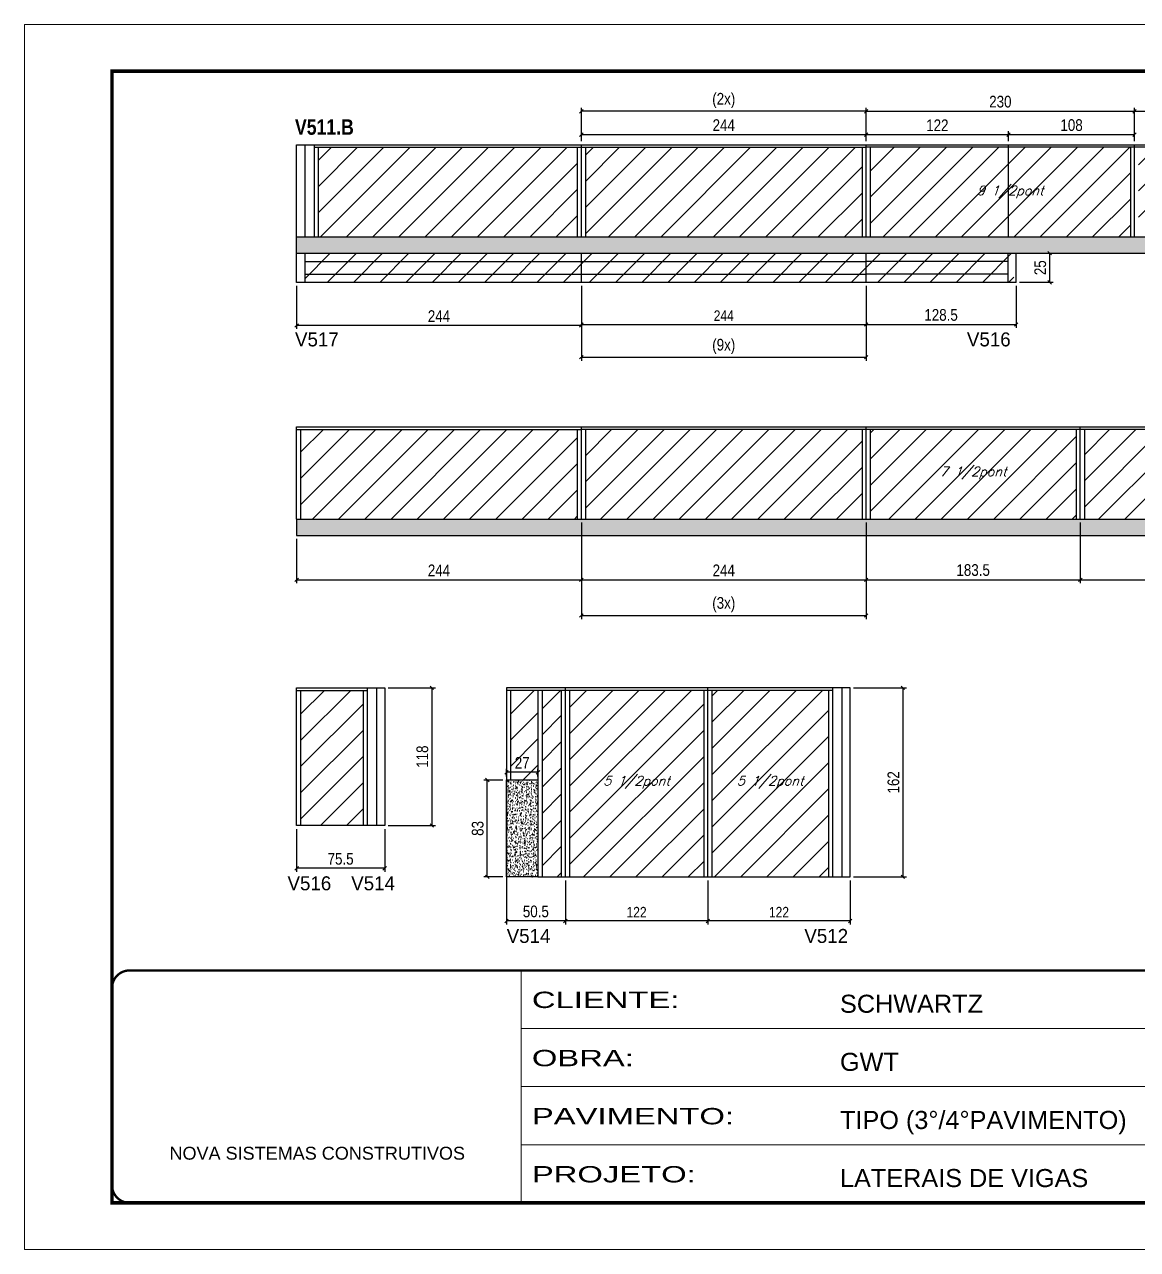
# Model space of a CAD drawing. Extents: x 13154 to 22413, y 1253 to 30260.
# Drawn here: x 13154 to 14108, y 24225 to 25275 of the extents above; entities that cross this region are included whole.
import ezdxf

# ---------------------------------------------------------------- set-up
doc = ezdxf.new("R2010")
doc.units = 0
doc.linetypes.add('CONTINUO', pattern=[0])
doc.linetypes.add('DASHED', pattern=[0.75, 0.5, -0.25])
for name, color, linetype in [('5', 5, 'Continuous'), ('COTA', 241, 'Continuous'), ('NOMENCLATURA', 7, 'Continuous'), ('Painéis', 200, 'Continuous'), ('SARR_2.2x7', 40, 'Continuous'), ('SARR_3.5x7', 81, 'Continuous'), ('texto', 7, 'Continuous')]:
    doc.layers.add(name, color=color, linetype=linetype)
for name, color, linetype, lineweight in [('Folhas', 255, 'Continuous', 9), ('Hachura', 251, 'Continuous', 9), ('SARRAFO DE PRESSAO', 251, 'DASHED', 9)]:
    doc.layers.add(name, color=color, linetype=linetype, lineweight=lineweight)
doc.styles.add('ARIAL', font='arial.ttf')
doc.styles.add('COTA TECNICA', font='techl___.ttf', dxfattribs={"height": 10})
doc.styles.add('COTA TECNICA-50', font='techl___.ttf', dxfattribs={"height": 9})
doc.styles.add('Romans', font='romans.shx')
doc.styles.add('ROMAS860', font='ROMAS860.SHX')
doc.styles.add('TECNICA', font='techb___.ttf', dxfattribs={"height": 10})
doc.styles.add('Tecnologia', font='')
doc.styles.get('Tecnologia').set_extended_font_data('Forgotten Futurist')
doc.dimstyles.new('COTA PAINEL-50', dxfattribs={"dimtxt": 9, "dimasz": 3, "dimexe": 3, "dimexo": 3, "dimgap": 3, "dimtad": 1, "dimdec": 1, "dimzin": 12, "dimdsep": 46, "dimtxsty": 'COTA TECNICA-50', "dimblk1": 'OBLIQUE', "dimblk2": 'OBLIQUE', "dimsah": 1, "dimcen": 0.9, "dimclrd": 4, "dimclre": 4, "dimclrt": 240, "dimadec": 1, "dimazin": 3, "dimtfac": 1, "dimtdec": 1, "dimtmove": 0, "dimatfit": 3, "dimfxl": 1, "dimtolj": 1, "dimtzin": 12, "dimarcsym": 0})
doc.dimstyles.new('PAINEL', dxfattribs={"dimtxt": 10, "dimasz": 3, "dimexe": 3, "dimexo": 3, "dimgap": 3, "dimtad": 1, "dimdec": 1, "dimzin": 12, "dimdsep": 46, "dimtxsty": 'COTA TECNICA', "dimblk1": 'OBLIQUE', "dimblk2": 'OBLIQUE', "dimsah": 1, "dimcen": 0.9, "dimclrd": 4, "dimclre": 4, "dimclrt": 240, "dimadec": 1, "dimazin": 3, "dimtfac": 1, "dimtdec": 1, "dimtmove": 0, "dimatfit": 3, "dimfxl": 1, "dimtolj": 1, "dimtzin": 12, "dimarcsym": 0})
pattern_1 = [(45, (-3344.097, -3445.725), (-11.22532, 11.22532), [])]

# ---------------------------------------------------------------- blocks, each defined once
blk = doc.blocks.new('9999999999')
at = {"color": 30, "linetype": 'CONTINUO'}
for p, q in [((98564.6, 34230.2), (98564.6, 34429.4)), ((98564.6, 34379.6), (99584, 34379.6)), ((98564.6, 34329.8), (99488, 34329.8)), ((98564.6, 34280), (99488, 34280))]:
    blk.add_line(p, q, dxfattribs=at)
at = {"color": 30, "linetype": 'CONTINUO', "const_width": 2}
blk.add_lwpolyline([(99584, 34230.2), (99584, 34414.4, 0.414214), (99569, 34429.4), (98229, 34429.4, 0.414214), (98214, 34414.4), (98214, 34245.2, 0.414214), (98229, 34230.2), (99584, 34230.2)], format="xyb", dxfattribs=at)
at = {"layer": 'Folhas'}
blk.add_lwpolyline([(98139, 34190.2), (99624, 34190.2), (99624, 35240.2), (98139, 35240.2)], close=True, dxfattribs=at)
at = {"layer": 'Folhas', "color": 30, "const_width": 3}
blk.add_lwpolyline([(98214, 34230.2), (99584, 34230.2), (99584, 35200.2), (98214, 35200.2)], close=True, dxfattribs=at)
at = {"color": 7, "linetype": 'Continuous', "ltscale": 5, "style": 'ARIAL'}
for s, height, p in [('SCHWARTZ', 15.48, (98837.7, 34393.1)), ('GWT', 15.48, (98837.7, 34343.3)), ('TIPO (3°/4°PAVIMENTO)', 15.483, (98837.7, 34293.5)), ('NOVA SISTEMAS CONSTRUTIVOS', 11.059, (98263.2, 34267.2)), ('LATERAIS DE VIGAS', 15.483, (98837.7, 34243.7))]:
    blk.add_text(s, height=height, dxfattribs=at).set_placement(p)
at = {"layer": 'Folhas', "color": 7, "style": 'Tecnologia', "width": 1.5}
for s, p in [('CLIENTE:', (98573.7, 34397.2)), ('OBRA:', (98573.7, 34347.3)), ('PAVIMENTO:', (98573.7, 34297.5)), ('PROJETO:', (98573.7, 34247.7))]:
    blk.add_text(s, height=14, dxfattribs=at).set_placement(p)
blk = doc.blocks.new('_Oblique')
at = {"color": 0, "linetype": 'ByBlock', "lineweight": -2}
blk.add_line((-0.5, -0.5), (0.5, 0.5), dxfattribs=at)
blk = doc.blocks.new('*D352')
at = {"layer": 'COTA', "color": 4, "linetype": 'ByBlock', "lineweight": -2, "transparency": 16777216}
for p, q in [((13631.5, 25050.9), (13631.5, 25014.8)), ((13875.5, 25050.9), (13875.5, 25014.8)), ((13631.5, 25017.8), (13875.5, 25017.8))]:
    blk.add_line(p, q, dxfattribs=at)
at = {"layer": 'Defpoints', "color": 0, "linetype": 'ByBlock', "transparency": 16777216}
for p in [(13631.5, 25053.9), (13875.5, 25053.9), (13875.5, 25017.8)]:
    blk.add_point(p, dxfattribs=at)
at = {"layer": 'COTA', "color": 4, "linetype": 'ByBlock', "lineweight": -2, "transparency": 16777216, "xscale": 3, "yscale": 3, "zscale": 3, "rotation": 180}
blk.add_blockref('_Oblique', (13631.5, 25017.8), dxfattribs=at)
at = {"layer": 'COTA', "color": 4, "linetype": 'ByBlock', "lineweight": -2, "transparency": 16777216, "xscale": 3, "yscale": 3, "zscale": 3}
blk.add_blockref('_Oblique', (13875.5, 25017.8), dxfattribs=at)
at = {"layer": 'COTA', "color": 240, "linetype": 'ByBlock', "transparency": 16777216, "insert": (13753.5, 25025.3), "char_height": 9, "attachment_point": 5, "style": 'COTA TECNICA-50'}
blk.add_mtext('\\A1;244', dxfattribs=at)
blk = doc.blocks.new('*D353')
at = {"layer": 'COTA', "color": 4, "linetype": 'ByBlock', "lineweight": -2, "transparency": 16777216}
for p, q in [((13387.5, 25050.9), (13387.5, 25013.9)), ((13631.5, 25050.9), (13631.5, 25013.9)), ((13631.5, 25016.9), (13387.5, 25016.9))]:
    blk.add_line(p, q, dxfattribs=at)
at = {"layer": 'Defpoints', "color": 0, "linetype": 'ByBlock', "transparency": 16777216}
for p in [(13387.5, 25053.9), (13631.5, 25053.9), (13387.5, 25016.9)]:
    blk.add_point(p, dxfattribs=at)
at = {"layer": 'COTA', "color": 4, "linetype": 'ByBlock', "lineweight": -2, "transparency": 16777216, "xscale": 3, "yscale": 3, "zscale": 3, "rotation": 180}
blk.add_blockref('_Oblique', (13387.5, 25016.9), dxfattribs=at)
at = {"layer": 'COTA', "color": 4, "linetype": 'ByBlock', "lineweight": -2, "transparency": 16777216, "xscale": 3, "yscale": 3, "zscale": 3}
blk.add_blockref('_Oblique', (13631.5, 25016.9), dxfattribs=at)
at = {"layer": 'COTA', "color": 240, "linetype": 'ByBlock', "transparency": 16777216, "insert": (13509.5, 25024.9), "char_height": 10, "attachment_point": 5, "style": 'COTA TECNICA'}
blk.add_mtext('\\A1;244', dxfattribs=at)
blk = doc.blocks.new('*D354')
at = {"layer": 'COTA', "color": 4, "linetype": 'ByBlock', "lineweight": -2, "transparency": 16777216}
for p, q in [((13875.5, 25050.9), (13875.5, 25014.8)), ((14004, 25050.9), (14004, 25014.8)), ((13875.5, 25017.8), (14004, 25017.8))]:
    blk.add_line(p, q, dxfattribs=at)
at = {"layer": 'Defpoints', "color": 0, "linetype": 'ByBlock', "transparency": 16777216}
for p in [(13875.5, 25053.9), (14004, 25053.9), (14004, 25017.8)]:
    blk.add_point(p, dxfattribs=at)
at = {"layer": 'COTA', "color": 4, "linetype": 'ByBlock', "lineweight": -2, "transparency": 16777216, "xscale": 3, "yscale": 3, "zscale": 3, "rotation": 180}
blk.add_blockref('_Oblique', (13875.5, 25017.8), dxfattribs=at)
at = {"layer": 'COTA', "color": 4, "linetype": 'ByBlock', "lineweight": -2, "transparency": 16777216, "xscale": 3, "yscale": 3, "zscale": 3}
blk.add_blockref('_Oblique', (14004, 25017.8), dxfattribs=at)
at = {"layer": 'COTA', "color": 240, "linetype": 'ByBlock', "transparency": 16777216, "insert": (13939.7, 25025.9), "char_height": 10, "attachment_point": 5, "style": 'COTA TECNICA'}
blk.add_mtext('\\A1;128.5', dxfattribs=at)
blk = doc.blocks.new('*D358')
at = {"layer": 'COTA', "color": 4, "lineweight": -2, "transparency": 16777216}
for p, q in [((13631.5, 25050.9), (13631.5, 24986.7)), ((13875.5, 25050.9), (13875.5, 24986.7)), ((13631.5, 24989.7), (13875.5, 24989.7))]:
    blk.add_line(p, q, dxfattribs=at)
at = {"layer": 'Defpoints', "color": 0, "transparency": 16777216}
for p in [(13631.5, 25053.9), (13875.5, 25053.9), (13875.5, 24989.7)]:
    blk.add_point(p, dxfattribs=at)
at = {"layer": 'COTA', "color": 4, "lineweight": -2, "transparency": 16777216, "xscale": 3, "yscale": 3, "zscale": 3, "rotation": 180}
blk.add_blockref('_Oblique', (13631.5, 24989.7), dxfattribs=at)
at = {"layer": 'COTA', "color": 4, "lineweight": -2, "transparency": 16777216, "xscale": 3, "yscale": 3, "zscale": 3}
blk.add_blockref('_Oblique', (13875.5, 24989.7), dxfattribs=at)
at = {"layer": 'COTA', "color": 240, "transparency": 16777216, "insert": (13753.5, 24998.9), "char_height": 10, "attachment_point": 5, "style": 'COTA TECNICA'}
blk.add_mtext('\\A1;(9x)', dxfattribs=at)
blk = doc.blocks.new('*D359')
at = {"layer": 'COTA', "color": 4, "lineweight": -2, "transparency": 16777216}
for p, q in [((13875.5, 25174.9), (13875.5, 25203.5)), ((13875.5, 25200.5), (14105.5, 25200.5)), ((14105.5, 25174.9), (14105.5, 25203.5))]:
    blk.add_line(p, q, dxfattribs=at)
at = {"layer": 'Defpoints', "color": 0, "transparency": 16777216}
for p in [(14105.5, 25200.5), (13875.5, 25171.9), (14105.5, 25171.9)]:
    blk.add_point(p, dxfattribs=at)
at = {"layer": 'COTA', "color": 4, "lineweight": -2, "transparency": 16777216, "xscale": 3, "yscale": 3, "zscale": 3, "rotation": 180}
blk.add_blockref('_Oblique', (13875.5, 25200.5), dxfattribs=at)
at = {"layer": 'COTA', "color": 4, "lineweight": -2, "transparency": 16777216, "xscale": 3, "yscale": 3, "zscale": 3}
blk.add_blockref('_Oblique', (14105.5, 25200.5), dxfattribs=at)
at = {"layer": 'COTA', "color": 240, "transparency": 16777216, "insert": (13990.5, 25208.7), "char_height": 10, "attachment_point": 5, "style": 'COTA TECNICA'}
blk.add_mtext('\\A1;230', dxfattribs=at)
blk = doc.blocks.new('*D360')
at = {"layer": 'COTA', "color": 4, "lineweight": -2, "transparency": 16777216}
for p, q in [((14105.5, 25174.9), (14105.5, 25203.5)), ((14105.5, 25200.5), (14327.5, 25200.5)), ((14327.5, 25174.9), (14327.5, 25203.5))]:
    blk.add_line(p, q, dxfattribs=at)
at = {"layer": 'Defpoints', "color": 0, "transparency": 16777216}
for p in [(14327.5, 25200.5), (14105.5, 25171.9), (14327.5, 25171.9)]:
    blk.add_point(p, dxfattribs=at)
at = {"layer": 'COTA', "color": 4, "lineweight": -2, "transparency": 16777216, "xscale": 3, "yscale": 3, "zscale": 3, "rotation": 180}
blk.add_blockref('_Oblique', (14105.5, 25200.5), dxfattribs=at)
at = {"layer": 'COTA', "color": 4, "lineweight": -2, "transparency": 16777216, "xscale": 3, "yscale": 3, "zscale": 3}
blk.add_blockref('_Oblique', (14327.5, 25200.5), dxfattribs=at)
at = {"layer": 'COTA', "color": 240, "transparency": 16777216, "insert": (14216.5, 25208.5), "char_height": 10, "attachment_point": 5, "style": 'COTA TECNICA'}
blk.add_mtext('\\A1;222', dxfattribs=at)
blk = doc.blocks.new('*D361')
at = {"layer": 'COTA', "color": 4, "lineweight": -2, "transparency": 16777216}
for p, q in [((13875.5, 25174.9), (13875.5, 25183.5)), ((13875.5, 25180.5), (13997.5, 25180.5)), ((13997.5, 25174.9), (13997.5, 25183.5))]:
    blk.add_line(p, q, dxfattribs=at)
at = {"layer": 'Defpoints', "color": 0, "transparency": 16777216}
for p in [(13997.5, 25180.5), (13875.5, 25171.9), (13997.5, 25171.9)]:
    blk.add_point(p, dxfattribs=at)
at = {"layer": 'COTA', "color": 4, "lineweight": -2, "transparency": 16777216, "xscale": 3, "yscale": 3, "zscale": 3, "rotation": 180}
blk.add_blockref('_Oblique', (13875.5, 25180.5), dxfattribs=at)
at = {"layer": 'COTA', "color": 4, "lineweight": -2, "transparency": 16777216, "xscale": 3, "yscale": 3, "zscale": 3}
blk.add_blockref('_Oblique', (13997.5, 25180.5), dxfattribs=at)
at = {"layer": 'COTA', "color": 240, "transparency": 16777216, "insert": (13936.5, 25188.5), "char_height": 10, "attachment_point": 5, "style": 'COTA TECNICA'}
blk.add_mtext('\\A1;122', dxfattribs=at)
blk = doc.blocks.new('*D362')
at = {"layer": 'COTA', "color": 4, "lineweight": -2, "transparency": 16777216}
for p, q in [((13997.5, 25174.9), (13997.5, 25183.5)), ((13997.5, 25180.5), (14105.5, 25180.5)), ((14105.5, 25174.9), (14105.5, 25183.5))]:
    blk.add_line(p, q, dxfattribs=at)
at = {"layer": 'Defpoints', "color": 0, "transparency": 16777216}
for p in [(14105.5, 25180.5), (13997.5, 25171.9), (14105.5, 25171.9)]:
    blk.add_point(p, dxfattribs=at)
at = {"layer": 'COTA', "color": 4, "lineweight": -2, "transparency": 16777216, "xscale": 3, "yscale": 3, "zscale": 3, "rotation": 180}
blk.add_blockref('_Oblique', (13997.5, 25180.5), dxfattribs=at)
at = {"layer": 'COTA', "color": 4, "lineweight": -2, "transparency": 16777216, "xscale": 3, "yscale": 3, "zscale": 3}
blk.add_blockref('_Oblique', (14105.5, 25180.5), dxfattribs=at)
at = {"layer": 'COTA', "color": 240, "transparency": 16777216, "insert": (14051.5, 25188.6), "char_height": 10, "attachment_point": 5, "style": 'COTA TECNICA'}
blk.add_mtext('\\A1;108', dxfattribs=at)
blk = doc.blocks.new('*D363')
at = {"layer": 'COTA', "color": 4, "lineweight": -2, "transparency": 16777216}
for p, q in [((14007, 25078.9), (14035.8, 25078.9)), ((14032.8, 25053.9), (14032.8, 25078.9)), ((14007, 25053.9), (14035.8, 25053.9))]:
    blk.add_line(p, q, dxfattribs=at)
at = {"layer": 'Defpoints', "color": 0, "transparency": 16777216}
for p in [(14004, 25078.9), (14032.8, 25078.9), (14004, 25053.9)]:
    blk.add_point(p, dxfattribs=at)
at = {"layer": 'COTA', "color": 4, "lineweight": -2, "transparency": 16777216, "xscale": 3, "yscale": 3, "zscale": 3}
for p, rotation in [((14032.8, 25078.9), 90), ((14032.8, 25053.9), 270)]:
    blk.add_blockref('_Oblique', p, dxfattribs=dict(at, rotation=rotation))
at = {"layer": 'COTA', "color": 240, "transparency": 16777216, "insert": (14024.7, 25066.4), "char_height": 10, "attachment_point": 5, "rotation": 90, "style": 'COTA TECNICA'}
blk.add_mtext('\\A1;25', dxfattribs=at)
blk = doc.blocks.new('*D366')
at = {"layer": 'COTA', "color": 4, "lineweight": -2, "transparency": 16777216}
for p, q in [((13631.5, 25174.9), (13631.5, 25183.5)), ((13631.5, 25180.5), (13875.5, 25180.5)), ((13875.5, 25174.9), (13875.5, 25183.5))]:
    blk.add_line(p, q, dxfattribs=at)
at = {"layer": 'Defpoints', "color": 0, "transparency": 16777216}
for p in [(13875.5, 25180.5), (13631.5, 25171.9), (13875.5, 25171.9)]:
    blk.add_point(p, dxfattribs=at)
at = {"layer": 'COTA', "color": 4, "lineweight": -2, "transparency": 16777216, "xscale": 3, "yscale": 3, "zscale": 3, "rotation": 180}
blk.add_blockref('_Oblique', (13631.5, 25180.5), dxfattribs=at)
at = {"layer": 'COTA', "color": 4, "lineweight": -2, "transparency": 16777216, "xscale": 3, "yscale": 3, "zscale": 3}
blk.add_blockref('_Oblique', (13875.5, 25180.5), dxfattribs=at)
at = {"layer": 'COTA', "color": 240, "transparency": 16777216, "insert": (13753.5, 25188.6), "char_height": 10, "attachment_point": 5, "style": 'COTA TECNICA'}
blk.add_mtext('\\A1;244', dxfattribs=at)
blk = doc.blocks.new('*D367')
at = {"layer": 'COTA', "color": 4, "lineweight": -2, "transparency": 16777216}
for p, q in [((13631.5, 25174.9), (13631.5, 25203.5)), ((13875.5, 25200.5), (13631.5, 25200.5)), ((13875.5, 25174.9), (13875.5, 25203.5))]:
    blk.add_line(p, q, dxfattribs=at)
at = {"layer": 'Defpoints', "color": 0, "transparency": 16777216}
for p in [(13631.5, 25200.5), (13631.5, 25171.9), (13875.5, 25171.9)]:
    blk.add_point(p, dxfattribs=at)
at = {"layer": 'COTA', "color": 4, "lineweight": -2, "transparency": 16777216, "xscale": 3, "yscale": 3, "zscale": 3, "rotation": 180}
blk.add_blockref('_Oblique', (13631.5, 25200.5), dxfattribs=at)
at = {"layer": 'COTA', "color": 4, "lineweight": -2, "transparency": 16777216, "xscale": 3, "yscale": 3, "zscale": 3}
blk.add_blockref('_Oblique', (13875.5, 25200.5), dxfattribs=at)
at = {"layer": 'COTA', "color": 240, "transparency": 16777216, "insert": (13753.5, 25209.7), "char_height": 10, "attachment_point": 5, "style": 'COTA TECNICA'}
blk.add_mtext('\\A1;(2x)', dxfattribs=at)
blk = doc.blocks.new('*D355')
at = {"layer": 'COTA', "color": 4, "lineweight": -2, "transparency": 16777216}
for p, q in [((13631.5, 24847.9), (13631.5, 24795.9)), ((13387.5, 24833.9), (13387.5, 24795.9)), ((13387.5, 24798.9), (13631.5, 24798.9))]:
    blk.add_line(p, q, dxfattribs=at)
at = {"layer": 'Defpoints', "color": 0, "transparency": 16777216}
for p in [(13631.5, 24850.9), (13387.5, 24836.9), (13631.5, 24798.9)]:
    blk.add_point(p, dxfattribs=at)
at = {"layer": 'COTA', "color": 4, "lineweight": -2, "transparency": 16777216, "xscale": 3, "yscale": 3, "zscale": 3, "rotation": 180}
blk.add_blockref('_Oblique', (13387.5, 24798.9), dxfattribs=at)
at = {"layer": 'COTA', "color": 4, "lineweight": -2, "transparency": 16777216, "xscale": 3, "yscale": 3, "zscale": 3}
blk.add_blockref('_Oblique', (13631.5, 24798.9), dxfattribs=at)
at = {"layer": 'COTA', "color": 240, "transparency": 16777216, "insert": (13509.5, 24807), "char_height": 10, "attachment_point": 5, "style": 'COTA TECNICA'}
blk.add_mtext('\\A1;244', dxfattribs=at)
blk = doc.blocks.new('*D356')
at = {"layer": 'COTA', "color": 4, "lineweight": -2, "transparency": 16777216}
for p, q in [((13631.5, 24847.9), (13631.5, 24795.9)), ((13875.5, 24847.9), (13875.5, 24795.9)), ((13631.5, 24798.9), (13875.5, 24798.9))]:
    blk.add_line(p, q, dxfattribs=at)
at = {"layer": 'Defpoints', "color": 0, "transparency": 16777216}
for p in [(13631.5, 24850.9), (13875.5, 24850.9), (13875.5, 24798.9)]:
    blk.add_point(p, dxfattribs=at)
at = {"layer": 'COTA', "color": 4, "lineweight": -2, "transparency": 16777216, "xscale": 3, "yscale": 3, "zscale": 3, "rotation": 180}
blk.add_blockref('_Oblique', (13631.5, 24798.9), dxfattribs=at)
at = {"layer": 'COTA', "color": 4, "lineweight": -2, "transparency": 16777216, "xscale": 3, "yscale": 3, "zscale": 3}
blk.add_blockref('_Oblique', (13875.5, 24798.9), dxfattribs=at)
at = {"layer": 'COTA', "color": 240, "transparency": 16777216, "insert": (13753.5, 24807), "char_height": 10, "attachment_point": 5, "style": 'COTA TECNICA'}
blk.add_mtext('\\A1;244', dxfattribs=at)
blk = doc.blocks.new('*D357')
at = {"layer": 'COTA', "color": 4, "lineweight": -2, "transparency": 16777216}
for p, q in [((13875.5, 24847.9), (13875.5, 24795.9)), ((14059, 24847.9), (14059, 24795.9)), ((13875.5, 24798.9), (14059, 24798.9))]:
    blk.add_line(p, q, dxfattribs=at)
at = {"layer": 'Defpoints', "color": 0, "transparency": 16777216}
for p in [(13875.5, 24850.9), (14059, 24850.9), (14059, 24798.9)]:
    blk.add_point(p, dxfattribs=at)
at = {"layer": 'COTA', "color": 4, "lineweight": -2, "transparency": 16777216, "xscale": 3, "yscale": 3, "zscale": 3, "rotation": 180}
blk.add_blockref('_Oblique', (13875.5, 24798.9), dxfattribs=at)
at = {"layer": 'COTA', "color": 4, "lineweight": -2, "transparency": 16777216, "xscale": 3, "yscale": 3, "zscale": 3}
blk.add_blockref('_Oblique', (14059, 24798.9), dxfattribs=at)
at = {"layer": 'COTA', "color": 240, "transparency": 16777216, "insert": (13967.2, 24807.2), "char_height": 10, "attachment_point": 5, "style": 'COTA TECNICA'}
blk.add_mtext('\\A1;183.5', dxfattribs=at)
blk = doc.blocks.new('*D370')
at = {"layer": 'COTA', "color": 4, "lineweight": -2, "transparency": 16777216}
for p, q in [((13631.5, 24847.9), (13631.5, 24765.3)), ((13875.5, 24847.9), (13875.5, 24765.3)), ((13631.5, 24768.3), (13875.5, 24768.3))]:
    blk.add_line(p, q, dxfattribs=at)
at = {"layer": 'Defpoints', "color": 0, "transparency": 16777216}
for p in [(13631.5, 24850.9), (13875.5, 24850.9), (13875.5, 24768.3)]:
    blk.add_point(p, dxfattribs=at)
at = {"layer": 'COTA', "color": 4, "lineweight": -2, "transparency": 16777216, "xscale": 3, "yscale": 3, "zscale": 3, "rotation": 180}
blk.add_blockref('_Oblique', (13631.5, 24768.3), dxfattribs=at)
at = {"layer": 'COTA', "color": 4, "lineweight": -2, "transparency": 16777216, "xscale": 3, "yscale": 3, "zscale": 3}
blk.add_blockref('_Oblique', (13875.5, 24768.3), dxfattribs=at)
at = {"layer": 'COTA', "color": 240, "transparency": 16777216, "insert": (13753.5, 24777.6), "char_height": 10, "attachment_point": 5, "style": 'COTA TECNICA'}
blk.add_mtext('\\A1;(3x)', dxfattribs=at)
blk = doc.blocks.new('*D371')
at = {"layer": 'COTA', "color": 4, "lineweight": -2, "transparency": 16777216}
for p, q in [((14059, 24847.9), (14059, 24795.9)), ((14303, 24833.9), (14303, 24795.9)), ((14059, 24798.9), (14303, 24798.9))]:
    blk.add_line(p, q, dxfattribs=at)
at = {"layer": 'Defpoints', "color": 0, "transparency": 16777216}
for p in [(14059, 24850.9), (14303, 24836.9), (14303, 24798.9)]:
    blk.add_point(p, dxfattribs=at)
at = {"layer": 'COTA', "color": 4, "lineweight": -2, "transparency": 16777216, "xscale": 3, "yscale": 3, "zscale": 3, "rotation": 180}
blk.add_blockref('_Oblique', (14059, 24798.9), dxfattribs=at)
at = {"layer": 'COTA', "color": 4, "lineweight": -2, "transparency": 16777216, "xscale": 3, "yscale": 3, "zscale": 3}
blk.add_blockref('_Oblique', (14303, 24798.9), dxfattribs=at)
at = {"layer": 'COTA', "color": 240, "transparency": 16777216, "insert": (14181, 24807), "char_height": 10, "attachment_point": 5, "style": 'COTA TECNICA'}
blk.add_mtext('\\A1;244', dxfattribs=at)
blk = doc.blocks.new('*D373')
at = {"layer": 'COTA', "color": 4, "lineweight": -2, "transparency": 16777216}
for p, q in [((13387.5, 24585.3), (13387.5, 24548.6)), ((13463, 24585.3), (13463, 24548.6)), ((13463, 24551.6), (13387.5, 24551.6))]:
    blk.add_line(p, q, dxfattribs=at)
at = {"layer": 'Defpoints', "color": 0, "transparency": 16777216}
for p in [(13387.5, 24588.3), (13463, 24588.3), (13387.5, 24551.6)]:
    blk.add_point(p, dxfattribs=at)
at = {"layer": 'COTA', "color": 4, "lineweight": -2, "transparency": 16777216, "xscale": 3, "yscale": 3, "zscale": 3, "rotation": 180}
blk.add_blockref('_Oblique', (13387.5, 24551.6), dxfattribs=at)
at = {"layer": 'COTA', "color": 4, "lineweight": -2, "transparency": 16777216, "xscale": 3, "yscale": 3, "zscale": 3}
blk.add_blockref('_Oblique', (13463, 24551.6), dxfattribs=at)
at = {"layer": 'COTA', "color": 240, "transparency": 16777216, "insert": (13425.2, 24559.7), "char_height": 10, "attachment_point": 5, "style": 'COTA TECNICA'}
blk.add_mtext('\\A1;75.5', dxfattribs=at)
blk = doc.blocks.new('*D372')
at = {"layer": 'COTA', "color": 4, "lineweight": -2, "transparency": 16777216}
for p, q in [((13466, 24706.3), (13506.4, 24706.3)), ((13503.4, 24706.3), (13503.4, 24588.3)), ((13466, 24588.3), (13506.4, 24588.3))]:
    blk.add_line(p, q, dxfattribs=at)
at = {"layer": 'Defpoints', "color": 0, "transparency": 16777216}
for p in [(13463, 24706.3), (13463, 24588.3), (13503.4, 24588.3)]:
    blk.add_point(p, dxfattribs=at)
at = {"layer": 'COTA', "color": 4, "lineweight": -2, "transparency": 16777216, "xscale": 3, "yscale": 3, "zscale": 3}
for p, rotation in [((13503.4, 24706.3), 90), ((13503.4, 24588.3), 270)]:
    blk.add_blockref('_Oblique', p, dxfattribs=dict(at, rotation=rotation))
at = {"layer": 'COTA', "color": 240, "transparency": 16777216, "insert": (13495.3, 24647.3), "char_height": 10, "attachment_point": 5, "rotation": 90, "style": 'COTA TECNICA'}
blk.add_mtext('\\A1;118', dxfattribs=at)
blk = doc.blocks.new('*D374')
at = {"layer": 'COTA', "color": 4, "linetype": 'ByBlock', "lineweight": -2, "transparency": 16777216}
for p, q in [((13739.8, 24541.3), (13739.8, 24503.5)), ((13861.8, 24541.3), (13861.8, 24503.5)), ((13861.8, 24506.5), (13739.8, 24506.5))]:
    blk.add_line(p, q, dxfattribs=at)
at = {"layer": 'Defpoints', "color": 0, "linetype": 'ByBlock', "transparency": 16777216}
for p in [(13739.8, 24544.3), (13861.8, 24544.3), (13739.8, 24506.5)]:
    blk.add_point(p, dxfattribs=at)
at = {"layer": 'COTA', "color": 4, "linetype": 'ByBlock', "lineweight": -2, "transparency": 16777216, "xscale": 3, "yscale": 3, "zscale": 3, "rotation": 180}
blk.add_blockref('_Oblique', (13739.8, 24506.5), dxfattribs=at)
at = {"layer": 'COTA', "color": 4, "linetype": 'ByBlock', "lineweight": -2, "transparency": 16777216, "xscale": 3, "yscale": 3, "zscale": 3}
blk.add_blockref('_Oblique', (13861.8, 24506.5), dxfattribs=at)
at = {"layer": 'COTA', "color": 240, "linetype": 'ByBlock', "transparency": 16777216, "insert": (13800.8, 24514), "char_height": 9, "attachment_point": 5, "style": 'COTA TECNICA-50'}
blk.add_mtext('\\A1;122', dxfattribs=at)
blk = doc.blocks.new('*D375')
at = {"layer": 'COTA', "color": 4, "linetype": 'ByBlock', "lineweight": -2, "transparency": 16777216}
for p, q in [((13617.8, 24541.3), (13617.8, 24503.5)), ((13739.8, 24541.3), (13739.8, 24503.5)), ((13739.8, 24506.5), (13617.8, 24506.5))]:
    blk.add_line(p, q, dxfattribs=at)
at = {"layer": 'Defpoints', "color": 0, "linetype": 'ByBlock', "transparency": 16777216}
for p in [(13617.8, 24544.3), (13739.8, 24544.3), (13617.8, 24506.5)]:
    blk.add_point(p, dxfattribs=at)
at = {"layer": 'COTA', "color": 4, "linetype": 'ByBlock', "lineweight": -2, "transparency": 16777216, "xscale": 3, "yscale": 3, "zscale": 3, "rotation": 180}
blk.add_blockref('_Oblique', (13617.8, 24506.5), dxfattribs=at)
at = {"layer": 'COTA', "color": 4, "linetype": 'ByBlock', "lineweight": -2, "transparency": 16777216, "xscale": 3, "yscale": 3, "zscale": 3}
blk.add_blockref('_Oblique', (13739.8, 24506.5), dxfattribs=at)
at = {"layer": 'COTA', "color": 240, "linetype": 'ByBlock', "transparency": 16777216, "insert": (13678.8, 24514), "char_height": 9, "attachment_point": 5, "style": 'COTA TECNICA-50'}
blk.add_mtext('\\A1;122', dxfattribs=at)
blk = doc.blocks.new('*D376')
at = {"layer": 'COTA', "color": 4, "lineweight": -2, "transparency": 16777216}
for p, q in [((13567.3, 24624.3), (13567.3, 24503.5)), ((13617.8, 24541.3), (13617.8, 24503.5)), ((13617.8, 24506.5), (13567.3, 24506.5))]:
    blk.add_line(p, q, dxfattribs=at)
at = {"layer": 'Defpoints', "color": 0, "transparency": 16777216}
for p in [(13567.3, 24627.3), (13617.8, 24544.3), (13567.3, 24506.5)]:
    blk.add_point(p, dxfattribs=at)
at = {"layer": 'COTA', "color": 4, "lineweight": -2, "transparency": 16777216, "xscale": 3, "yscale": 3, "zscale": 3, "rotation": 180}
blk.add_blockref('_Oblique', (13567.3, 24506.5), dxfattribs=at)
at = {"layer": 'COTA', "color": 4, "lineweight": -2, "transparency": 16777216, "xscale": 3, "yscale": 3, "zscale": 3}
blk.add_blockref('_Oblique', (13617.8, 24506.5), dxfattribs=at)
at = {"layer": 'COTA', "color": 240, "transparency": 16777216, "insert": (13592.5, 24514.6), "char_height": 10, "attachment_point": 5, "style": 'COTA TECNICA'}
blk.add_mtext('\\A1;50.5', dxfattribs=at)
blk = doc.blocks.new('*D377')
at = {"layer": 'COTA', "color": 4, "lineweight": -2, "transparency": 16777216}
for p, q in [((13564.3, 24627.3), (13547.9, 24627.3)), ((13550.9, 24544.3), (13550.9, 24627.3)), ((13564.3, 24544.3), (13547.9, 24544.3))]:
    blk.add_line(p, q, dxfattribs=at)
at = {"layer": 'Defpoints', "color": 0, "transparency": 16777216}
for p in [(13550.9, 24627.3), (13567.3, 24627.3), (13567.3, 24544.3)]:
    blk.add_point(p, dxfattribs=at)
at = {"layer": 'COTA', "color": 4, "lineweight": -2, "transparency": 16777216, "xscale": 3, "yscale": 3, "zscale": 3}
for p, rotation in [((13550.9, 24627.3), 90), ((13550.9, 24544.3), 270)]:
    blk.add_blockref('_Oblique', p, dxfattribs=dict(at, rotation=rotation))
at = {"layer": 'COTA', "color": 240, "transparency": 16777216, "insert": (13542.7, 24585.8), "char_height": 10, "attachment_point": 5, "rotation": 90, "style": 'COTA TECNICA'}
blk.add_mtext('\\A1;83', dxfattribs=at)
blk = doc.blocks.new('*D378')
at = {"layer": 'COTA', "color": 4, "lineweight": -2, "transparency": 16777216}
for p, q in [((13864.8, 24706.3), (13910, 24706.3)), ((13907, 24706.3), (13907, 24544.3)), ((13864.8, 24544.3), (13910, 24544.3))]:
    blk.add_line(p, q, dxfattribs=at)
at = {"layer": 'Defpoints', "color": 0, "transparency": 16777216}
for p in [(13861.8, 24706.3), (13861.8, 24544.3), (13907, 24544.3)]:
    blk.add_point(p, dxfattribs=at)
at = {"layer": 'COTA', "color": 4, "lineweight": -2, "transparency": 16777216, "xscale": 3, "yscale": 3, "zscale": 3}
for p, rotation in [((13907, 24706.3), 90), ((13907, 24544.3), 270)]:
    blk.add_blockref('_Oblique', p, dxfattribs=dict(at, rotation=rotation))
at = {"layer": 'COTA', "color": 240, "transparency": 16777216, "insert": (13898.9, 24625.3), "char_height": 10, "attachment_point": 5, "rotation": 90, "style": 'COTA TECNICA'}
blk.add_mtext('\\A1;162', dxfattribs=at)
blk = doc.blocks.new('*D379')
at = {"layer": 'COTA', "color": 4, "lineweight": -2, "transparency": 16777216}
for p, q in [((13567.3, 24630.3), (13567.3, 24636.9)), ((13594.3, 24633.9), (13567.3, 24633.9)), ((13594.3, 24630.3), (13594.3, 24636.9))]:
    blk.add_line(p, q, dxfattribs=at)
at = {"layer": 'Defpoints', "color": 0, "transparency": 16777216}
for p in [(13567.3, 24633.9), (13567.3, 24627.3), (13594.3, 24627.3)]:
    blk.add_point(p, dxfattribs=at)
at = {"layer": 'COTA', "color": 4, "lineweight": -2, "transparency": 16777216, "xscale": 3, "yscale": 3, "zscale": 3, "rotation": 180}
blk.add_blockref('_Oblique', (13567.3, 24633.9), dxfattribs=at)
at = {"layer": 'COTA', "color": 4, "lineweight": -2, "transparency": 16777216, "xscale": 3, "yscale": 3, "zscale": 3}
blk.add_blockref('_Oblique', (13594.3, 24633.9), dxfattribs=at)
at = {"layer": 'COTA', "color": 240, "transparency": 16777216, "insert": (13580.8, 24642), "char_height": 10, "attachment_point": 5, "style": 'COTA TECNICA'}
blk.add_mtext('\\A1;27', dxfattribs=at)

msp = doc.modelspace()

# ---------------------------------------------------------------- hatches: boundary and pattern name
at = {"layer": 'COTA'}
h = msp.add_hatch(dxfattribs=at)
h.set_pattern_fill('AR-CONC', color=256, scale=0.03)
h.set_pattern_definition([(50, (-3344.097, -3445.7253), (5.46554007, -0.47817257), [0.5715, -6.2865]), (355, (-3344.097, -3445.7253), (-1.0573026, 5.7317054), [0.4572, -5.0292175]), (100.451445, (-3343.6415, -3445.765), (4.4082374, 5.25353256), [0.4857003, -5.3427073]), (46.1842, (-3344.097, -3444.201), (8.1323712, -1.2612698), [0.85725, -9.42975]), (96.635558, (-3343.419, -3444.3064), (7.122124, 7.4227837), [0.7285507, -8.0140682]), (351.18415, (-3344.097, -3444.201), (7.122124, 7.4227837), [0.685799, -7.543792]), (21, (-3343.335, -3444.5823), (4.54843174, -3.06795595), [0.5715, -6.2865]), (326, (-3343.335, -3444.5823), (1.85406085, 5.525639), [0.4572, -5.0292]), (71.451445, (-3342.956, -3444.838), (6.4024926, 2.4576831), [0.4857003, -5.3426981]), (37.5, (-3344.097, -3445.7253), (0.0926581, 2.53665117), [0, -4.96824, 0, -5.1054, 0, -5.04825]), (7.5, (-3344.097, -3445.7253), (2.00458988, 3.00541724), [0, -2.91084, 0, -4.85394, 0, -1.92405]), (327.5, (-3345.7962, -3445.7253), (4.06771786, -0.17186232), [0, -1.905, 0, -5.9436, 0, -7.8867]), (317.5, (-3346.5582, -3445.7253), (4.44387544, 0.76279473), [0, -2.4765, 0, -3.94716, 0, -5.6007])])
h.paths.add_polyline_path([(14327.49, 25078.85), (14327.49, 25092.85), (14105.49, 25092.85), (13387.49, 25092.85), (13387.49, 25078.85), (14003.99, 25078.85)])
h.paths.add_polyline_path([(13875.49, 24850.88), (13387.49, 24850.88), (13387.49, 24836.88), (14302.99, 24836.88), (14302.99, 24850.88)])
h = msp.add_hatch(dxfattribs=at)
h.set_pattern_fill('AR-CONC', color=256, scale=0.03)
h.set_pattern_definition([(50, (-1462.8505, 0.8378), (5.4655401, -0.4781726), [0.5715, -6.2865]), (355, (-1462.8505, 0.838), (-1.0573026, 5.7317054), [0.4572, -5.0292175]), (100.451445, (-1462.395, 0.798), (4.4082374, 5.2535326), [0.4857003, -5.3427073]), (46.1842, (-1462.8505, 2.362), (8.1323712, -1.2612698), [0.85725, -9.42975]), (96.635558, (-1462.173, 2.257), (7.122124, 7.4227837), [0.7285507, -8.0140682]), (351.18415, (-1462.8505, 2.362), (7.122124, 7.4227837), [0.685799, -7.543792]), (21, (-1462.0885, 1.9808), (4.54843174, -3.06795595), [0.5715, -6.2865]), (326, (-1462.0885, 1.981), (1.8540609, 5.525639), [0.4572, -5.0292]), (71.451445, (-1461.7094, 1.725), (6.4024926, 2.4576831), [0.4857003, -5.3426981]), (37.5, (-1462.8505, 0.8378), (0.0926581, 2.53665117), [0, -4.96824, 0, -5.1054, 0, -5.04825]), (7.5, (-1462.8505, 0.8378), (2.00458988, 3.00541724), [0, -2.91084, 0, -4.85394, 0, -1.92405]), (327.5, (-1464.5497, 0.8378), (4.06771786, -0.17186232), [0, -1.905, 0, -5.9436, 0, -7.8867]), (317.5, (-1465.3117, 0.8378), (4.44387544, 0.76279473), [0, -2.4765, 0, -3.94716, 0, -5.6007])])
h.paths.add_polyline_path([(13567.29, 24544.33), (13594.29, 24544.33), (13594.29, 24627.33), (13567.29, 24627.33)])
at = {"layer": 'Hachura', "linetype": 'ByBlock'}
h = msp.add_hatch(dxfattribs=at)
h.set_pattern_fill('ANSI31', color=256, scale=5)
h.paths.add_polyline_path([(13878.99, 25169.65), (13878.99, 25092.85), (13997.49, 25092.85), (13997.49, 25169.65)])
h.paths.add_polyline_path([(14101.99, 25169.65), (13997.49, 25169.65), (13997.49, 25092.85), (14101.99, 25092.85)])
h.paths.add_polyline_path([(14108.99, 25169.65), (14108.99, 25092.85), (14323.99, 25092.85), (14323.99, 25169.65)])
h.paths.add_polyline_path([(13390.99, 24927.68), (13390.99, 24850.88), (13627.99, 24850.88), (13627.99, 24927.68)])
h = msp.add_hatch(dxfattribs=at)
h.set_pattern_fill('ANSI31', color=256, scale=5)
h.set_pattern_definition(pattern_1)
h.paths.add_polyline_path([(13627.99, 25169.65), (13405.99, 25169.65), (13405.99, 25092.85), (13627.99, 25092.85)])
h.paths.add_polyline_path([(13634.99, 25169.65), (13634.99, 25092.85), (13871.99, 25092.85), (13871.99, 25169.65)])
h = msp.add_hatch(dxfattribs=at)
h.set_pattern_fill('ANSI31', color=256, scale=5)
h.set_pattern_definition(pattern_1)
h.paths.add_polyline_path([(13394.49, 25060.85), (13394.49, 25053.85), (13631.49, 25053.85), (13631.49, 25060.85)])
h.paths.add_polyline_path([(13394.49, 25071.85), (13394.49, 25060.85), (13631.49, 25060.85), (13631.49, 25071.85)])
h.paths.add_polyline_path([(13631.49, 25071.85), (13631.49, 25078.85), (13394.49, 25078.85), (13394.49, 25071.85)])
h.paths.add_polyline_path([(13631.49, 25078.85), (13631.49, 25071.85), (13875.49, 25071.85), (13875.49, 25078.85)])
h.paths.add_polyline_path([(13631.49, 25071.85), (13631.49, 25060.85), (13875.49, 25060.85), (13875.49, 25071.85)])
h.paths.add_polyline_path([(13631.49, 25060.85), (13631.49, 25053.85), (13875.49, 25053.85), (13875.49, 25060.85)])
h.paths.add_polyline_path([(14001.99, 25053.85), (14001.99, 25060.85), (13875.49, 25060.85), (13875.49, 25053.85)])
h.paths.add_polyline_path([(14001.99, 25060.85), (14001.99, 25071.85), (13875.49, 25071.85), (13875.49, 25060.85)])
h.paths.add_polyline_path([(14001.99, 25071.85), (14001.99, 25078.85), (13875.49, 25078.85), (13875.49, 25071.85)])
h = msp.add_hatch(dxfattribs=at)
h.set_pattern_fill('ANSI31', color=256, scale=5)
h.paths.add_polyline_path([(13871.99, 24927.68), (13634.99, 24927.68), (13634.99, 24850.88), (13871.99, 24850.88)])
h = msp.add_hatch(dxfattribs=at)
h.set_pattern_fill('ANSI31', color=256, scale=5)
h.paths.add_polyline_path([(13878.99, 24927.68), (13878.99, 24850.88), (14055.49, 24850.88), (14055.49, 24927.68)])
h.paths.add_polyline_path([(14062.49, 24850.88), (14284.49, 24850.88), (14284.49, 24927.68), (14062.49, 24927.68)])
h = msp.add_hatch(dxfattribs=at)
h.set_pattern_fill('ANSI31', color=256, scale=5)
h.paths.add_polyline_path([(13444.49, 24704.13), (13390.99, 24704.13), (13390.99, 24588.33), (13444.49, 24588.33)])
h.paths.add_polyline_path([(13570.79, 24627.33), (13594.29, 24627.33), (13594.29, 24704.13), (13570.79, 24704.13)])
h.paths.add_polyline_path([(13597.79, 24544.33), (13614.29, 24544.33), (13614.29, 24704.13), (13597.79, 24704.13)])
h.paths.add_polyline_path([(13621.29, 24704.13), (13621.29, 24544.33), (13736.29, 24544.33), (13736.29, 24704.13)])
h.paths.add_polyline_path([(13843.29, 24704.13), (13743.29, 24704.13), (13743.29, 24544.33), (13843.29, 24544.33)])

# ---------------------------------------------------------------- linework, layer by layer
at = {"layer": 'COTA', "linetype": 'ByBlock'}
msp.add_line((13387.49, 25078.85), (13387.49, 25092.85), dxfattribs=at)
at = {"layer": 'COTA'}
for p, q in [((14003.99, 25078.85), (14327.49, 25078.85)), ((13387.49, 24850.88), (13387.49, 24836.88)), ((13387.49, 24836.88), (14302.99, 24836.88)), ((13567.29, 24544.33), (13567.29, 24627.33)), ((13594.29, 24544.33), (13567.29, 24544.33))]:
    msp.add_line(p, q, dxfattribs=at)
at = {"layer": 'Painéis', "linetype": 'Continuous'}
for p, q in [((13387.49, 25171.85), (14327.49, 25171.85)), ((13387.49, 25092.85), (13387.49, 25171.85)), ((13631.49, 25092.85), (13631.49, 25171.85)), ((13875.49, 25092.85), (13875.49, 25171.85)), ((13997.49, 25092.85), (13997.49, 25171.85)), ((14105.49, 25092.85), (14105.49, 25171.85)), ((13387.49, 25092.85), (14105.49, 25092.85)), ((14105.49, 25092.85), (14327.49, 25092.85)), ((13387.49, 25053.85), (13387.49, 25078.85)), ((13387.49, 25078.85), (14003.99, 25078.85)), ((13631.49, 25053.85), (13631.49, 25078.85)), ((13875.49, 25053.85), (13875.49, 25078.85)), ((14003.99, 25053.85), (14003.99, 25078.85)), ((14003.99, 25053.85), (13387.49, 25053.85)), ((13387.49, 24929.88), (14302.99, 24929.88)), ((13387.49, 24850.88), (13387.49, 24929.88)), ((13631.49, 24850.88), (13631.49, 24929.88)), ((13875.49, 24850.88), (13875.49, 24929.88)), ((14058.99, 24850.88), (14058.99, 24929.88)), ((13387.49, 24850.88), (13875.49, 24850.88)), ((13875.49, 24850.88), (14302.99, 24850.88)), ((13567.29, 24706.33), (13567.29, 24627.33)), ((13861.79, 24706.33), (13567.29, 24706.33)), ((13617.79, 24544.33), (13617.79, 24706.33)), ((13739.79, 24544.33), (13739.79, 24706.33)), ((13861.79, 24544.33), (13861.79, 24706.33)), ((13567.29, 24627.33), (13594.29, 24627.33)), ((13594.29, 24627.33), (13594.29, 24544.33)), ((13594.29, 24544.33), (13861.79, 24544.33))]:
    msp.add_line(p, q, dxfattribs=at)
msp.add_lwpolyline([(13387.49, 24706.33), (13462.99, 24706.33), (13462.99, 24588.33), (13387.49, 24588.33)], close=True, dxfattribs=at)
at = {"layer": 'SARR_2.2x7', "linetype": 'Continuous'}
for p, q in [((13394.49, 25171.85), (13394.49, 25092.85)), ((13402.49, 25169.65), (13631.49, 25169.65)), ((13631.49, 25169.65), (13875.49, 25169.65)), ((14105.49, 25169.65), (13875.49, 25169.65)), ((14327.49, 25169.65), (14105.49, 25169.65)), ((13394.49, 25078.85), (13394.49, 25053.85)), ((13996.99, 25078.85), (13996.99, 25053.85)), ((13394.49, 25071.85), (13631.49, 25071.85)), ((13631.49, 25071.85), (13875.49, 25071.85)), ((13996.99, 25071.85), (13875.49, 25071.85)), ((13394.49, 25060.85), (13631.49, 25060.85)), ((13631.49, 25060.85), (13875.49, 25060.85)), ((13996.99, 25060.85), (13875.49, 25060.85)), ((13387.49, 24927.68), (13631.49, 24927.68)), ((13875.49, 24927.68), (13631.49, 24927.68)), ((14058.99, 24927.68), (13875.49, 24927.68)), ((14287.99, 24927.68), (14058.99, 24927.68)), ((13387.49, 24704.13), (13447.99, 24704.13)), ((13455.99, 24706.33), (13455.99, 24588.33)), ((13617.79, 24704.13), (13567.29, 24704.13)), ((13739.79, 24704.13), (13617.79, 24704.13)), ((13846.79, 24704.13), (13739.79, 24704.13)), ((13854.79, 24706.33), (13854.79, 24544.33))]:
    msp.add_line(p, q, dxfattribs=at)
at = {"layer": 'SARR_3.5x7'}
for p, q in [((13402.49, 25171.85), (13402.49, 25092.85)), ((13405.99, 25169.65), (13405.99, 25092.85)), ((13627.99, 25169.65), (13627.99, 25092.85)), ((13634.99, 25169.65), (13634.99, 25092.85)), ((13871.99, 25169.65), (13871.99, 25092.85)), ((13878.99, 25169.65), (13878.99, 25092.85)), ((14101.99, 25169.65), (14101.99, 25092.85)), ((13390.99, 24927.68), (13390.99, 24850.88)), ((13627.99, 24927.68), (13627.99, 24850.88)), ((13634.99, 24927.68), (13634.99, 24850.88)), ((13871.99, 24927.68), (13871.99, 24850.88)), ((13878.99, 24927.68), (13878.99, 24850.88)), ((14055.49, 24927.68), (14055.49, 24850.88)), ((14062.49, 24927.68), (14062.49, 24850.88)), ((13390.99, 24704.13), (13390.99, 24588.33)), ((13444.49, 24704.13), (13444.49, 24588.33)), ((13447.99, 24706.33), (13447.99, 24588.33)), ((13570.79, 24704.13), (13570.79, 24627.33)), ((13594.29, 24704.13), (13594.29, 24627.33)), ((13597.79, 24704.13), (13597.79, 24544.33)), ((13614.29, 24704.13), (13614.29, 24544.33)), ((13621.29, 24704.13), (13621.29, 24544.33)), ((13736.29, 24704.13), (13736.29, 24544.33)), ((13743.29, 24704.13), (13743.29, 24544.33)), ((13843.29, 24704.13), (13843.29, 24544.33)), ((13846.79, 24706.33), (13846.79, 24544.33))]:
    msp.add_line(p, q, dxfattribs=at)

# ---------------------------------------------------------------- block references
at = {"layer": 'SARRAFO DE PRESSAO', "color": 6, "linetype": 'ByBlock'}
msp.add_blockref('9999999999', (-84984.6, -9965.33), dxfattribs=at)

# ---------------------------------------------------------------- texts
at = {"layer": '5', "linetype": 'Continuous', "style": 'ROMAS860'}
for s, p in [('V516', (13961.84, 24998.97)), ('V517', (13386.16, 24998.97)), ('V516', (13379.72, 24532.76)), ('V514', (13434.3, 24532.76)), ('V514', (13567.51, 24487.65)), ('V512', (13822.57, 24487.65))]:
    msp.add_text(s, height=12, rotation=359.99996, dxfattribs=at).set_placement(p)
at = {"layer": 'NOMENCLATURA', "style": 'TECNICA'}
msp.add_text('V511.B', height=13.2, dxfattribs=at).set_placement((13386.12, 25180.37))
at = {"layer": 'texto', "color": 2, "char_height": 8, "attachment_point": 5, "style": 'Romans'}
for s, insert in [('{\\Q19;\\C256;9 1/2pont}', (13998.99, 25131.25)), ('{\\Q19;\\C256;7 1/2pont}', (13967.24, 24890.38)), ('{\\Q19;\\C256;5 1/2pont}', (13678.79, 24625.33)), ('{\\Q19;\\C256;5 1/2pont}', (13793.29, 24625.33))]:
    msp.add_mtext(s, dxfattribs=dict(at, insert=insert))

# ---------------------------------------------------------------- dimensions: what is measured, and where the dimension line sits
at = {"layer": 'COTA'}
for base, p1, p2, text, picture, middle in [((13631.49, 25200.48), (13875.49, 25171.85), (13631.49, 25171.85), '(2x)', '*D367', (13753.49, 25209.7)), ((13875.49, 24989.66), (13631.49, 25053.85), (13875.49, 25053.85), '(9x)', '*D358', (13753.49, 24998.88)), ((13875.49, 24768.35), (13631.49, 24850.88), (13875.49, 24850.88), '(3x)', '*D370', (13753.49, 24777.57))]:
    dim = msp.add_linear_dim(base=base, p1=p1, p2=p2, text=text, dimstyle='PAINEL', dxfattribs=at)
    dim.commit()
    dim.dimension.update_dxf_attribs({"geometry": picture, "text_midpoint": middle})
for base, p1, p2, picture, middle in [((14105.49, 25200.48), (13875.49, 25171.85), (14105.49, 25171.85), '*D359', (13990.49, 25208.7)), ((14327.49, 25200.48), (14105.49, 25171.85), (14327.49, 25171.85), '*D360', (14216.49, 25208.48)), ((13875.49, 25180.49), (13631.49, 25171.85), (13875.49, 25171.85), '*D366', (13753.49, 25188.56)), ((13997.49, 25180.49), (13875.49, 25171.85), (13997.49, 25171.85), '*D361', (13936.49, 25188.55)), ((13631.49, 24798.92), (13387.49, 24836.88), (13631.49, 24850.88), '*D355', (13509.49, 24806.99)), ((14302.99, 24798.92), (14058.99, 24850.88), (14302.99, 24836.88), '*D371', (14180.99, 24806.99)), ((13567.29, 24633.91), (13594.29, 24627.33), (13567.29, 24627.33), '*D379', (13580.79, 24641.98)), ((13387.49, 24551.56), (13462.99, 24588.33), (13387.49, 24588.33), '*D373', (13425.24, 24559.67))]:
    dim = msp.add_linear_dim(base=base, p1=p1, p2=p2, dimstyle='PAINEL', dxfattribs=at)
    dim.commit()
    dim.dimension.update_dxf_attribs({"geometry": picture, "text_midpoint": middle})
for base, p1, p2, picture, middle in [((14105.49, 25180.49), (13997.49, 25171.85), (14105.49, 25171.85), '*D362', (14051.49, 25188.61)), ((13875.49, 24798.92), (13631.49, 24850.88), (13875.49, 24850.88), '*D356', (13753.49, 24806.99)), ((14058.99, 24798.92), (13875.49, 24850.88), (14058.99, 24850.88), '*D357', (13967.24, 24807.16))]:
    dim = msp.add_linear_dim(base=base, p1=p1, p2=p2, dimstyle='PAINEL', override={"dimtmove": 1}, dxfattribs=at)
    dim.commit()
    dim.dimension.update_dxf_attribs({"geometry": picture, "text_midpoint": middle})
for base, p1, p2, angle, picture, middle in [((14032.81, 25078.85), (14003.99, 25053.85), (14003.99, 25078.85), 90, '*D363', (14024.7, 25066.35)), ((13503.41, 24588.33), (13462.99, 24706.33), (13462.99, 24588.33), 90, '*D372', (13495.31, 24647.33)), ((13907.04, 24544.33), (13861.79, 24706.33), (13861.79, 24544.33), 90, '*D378', (13898.94, 24625.33)), ((13550.9, 24627.33), (13567.29, 24544.33), (13567.29, 24627.33), 90, '*D377', (13542.66, 24585.83)), ((13567.29, 24506.45), (13617.79, 24544.33), (13567.29, 24627.33), 180, '*D376', (13592.54, 24514.56))]:
    dim = msp.add_linear_dim(base=base, p1=p1, p2=p2, angle=angle, dimstyle='PAINEL', dxfattribs=at)
    dim.commit()
    dim.dimension.update_dxf_attribs({"geometry": picture, "text_midpoint": middle})
at = {"layer": 'COTA', "linetype": 'ByBlock'}
dim = msp.add_linear_dim(base=(13387.49, 25016.87), p1=(13631.49, 25053.85), p2=(13387.49, 25053.85), angle=180, dimstyle='PAINEL', dxfattribs=at)
dim.commit()
dim.dimension.update_dxf_attribs({"geometry": '*D353', "text_midpoint": (13509.49, 25024.94)})
for base, p1, p2, picture, middle in [((13875.49, 25017.77), (13631.49, 25053.85), (13875.49, 25053.85), '*D352', (13753.49, 25025.33)), ((13617.79, 24506.45), (13739.79, 24544.33), (13617.79, 24544.33), '*D375', (13678.79, 24514))]:
    dim = msp.add_linear_dim(base=base, p1=p1, p2=p2, angle=180, dimstyle='COTA PAINEL-50', override={"dimarcsym": 1}, dxfattribs=at)
    dim.commit()
    dim.dimension.update_dxf_attribs({"geometry": picture, "text_midpoint": middle})
dim = msp.add_linear_dim(base=(14003.99, 25017.77), p1=(13875.49, 25053.85), p2=(14003.99, 25053.85), dimstyle='PAINEL', dxfattribs=at)
dim.commit()
dim.dimension.update_dxf_attribs({"geometry": '*D354', "text_midpoint": (13939.74, 25025.9)})
dim = msp.add_linear_dim(base=(13739.79, 24506.45), p1=(13861.79, 24544.33), p2=(13739.79, 24544.33), dimstyle='COTA PAINEL-50', override={"dimarcsym": 1}, dxfattribs=at)
dim.commit()
dim.dimension.update_dxf_attribs({"geometry": '*D374', "text_midpoint": (13800.79, 24514)})

doc.saveas('drawing.dxf')
